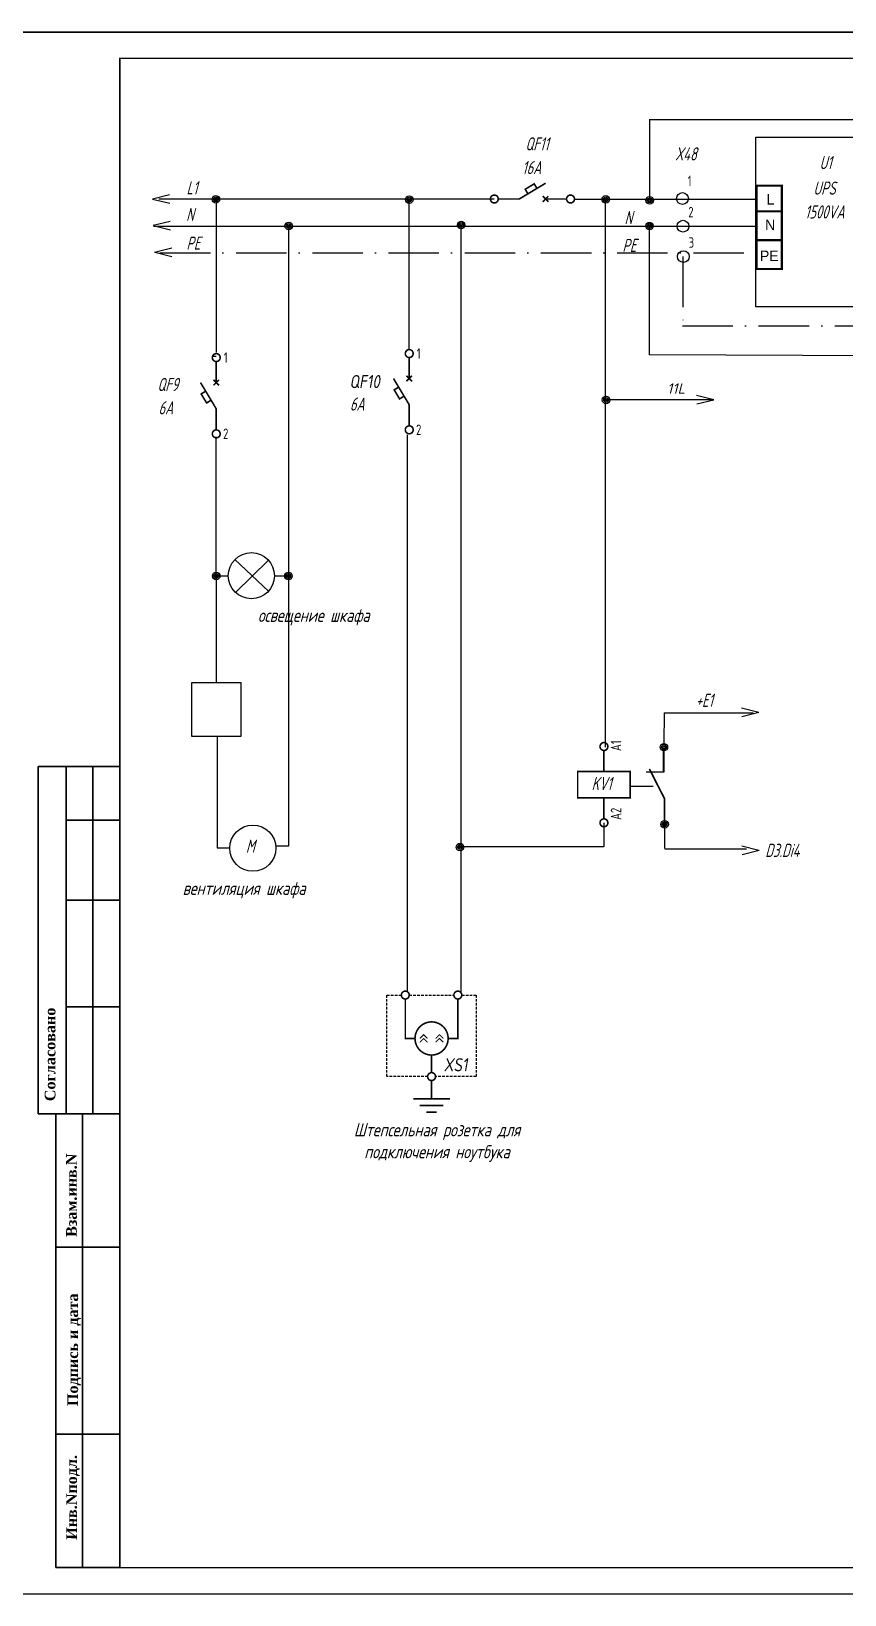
# Model space of a CAD drawing. Header units: millimetres. Extents: x 2725 to 10524, y 7125 to 11639.
# Drawn here: x 6503.3 to 6658.1, y 9091.5 to 9388.8 of the extents above; entities that cross this region are included whole.
import ezdxf
from ezdxf.enums import TextEntityAlignment as Align

# ---------------------------------------------------------------- set-up
doc = ezdxf.new("R2010")
doc.units = ezdxf.units.MM
doc.header["$LTSCALE"] = 4
for name, pattern in [('ACAD_ISO10W100', [18, 12, -3, 0, -3]), ('DASHED2', [9.525, 6.35, -3.175]), ('HIDDEN2', [0.1875, 0.125, -0.0625])]:
    doc.linetypes.add(name, pattern=pattern)
doc.layers.add('_АК_ОФОРМЛ', color=7, linetype='Continuous', lineweight=20)
doc.layers.add('АК_ЩДУ-CВ_П4_ПОЛНАЯСХ', color=141, linetype='Continuous', lineweight=40)
for name, color, linetype in [("Contact's", 104, 'Continuous'), ('G', 5, 'Continuous'), ('LOC', 8, 'Continuous'), ('RED_2.5mm^2', 1, 'Continuous'), ('SYMS', 7, 'Continuous')]:
    doc.layers.add(name, color=color, linetype=linetype)
doc.styles.add('ISOCPEUR25.10.00', font='isocpeur.ttf', dxfattribs={"height": 2.5})
doc.styles.add('Simplex00.10.00', font='simplex.shx')
doc.styles.add('Simplex25.085.00', font='simplex.shx', dxfattribs={"width": 0.85, "oblique": 15, "height": 2.5})
doc.styles.add('Simplex25.085.15', font='', dxfattribs={"width": 0.85, "oblique": 15, "height": 2.5})
doc.styles.add('STYLE1', font='timesbd.ttf')
doc.styles.add('Tah25.10.00', font='tahoma.ttf', dxfattribs={"height": 2.5})
doc.styles.add('WD', font='romans.shx')
doc.styles.add('ГОСТ', font='isocpeur.ttf', dxfattribs={"oblique": 15})
doc.styles.get('Simplex25.085.15').set_extended_font_data('GOST type A')

# ---------------------------------------------------------------- blocks, each defined once
blk = doc.blocks.new('Формат А3')
at = {"color": 0, "linetype": 'Continuous', "const_width": 0.3}
for points in [[(-420, 297), (0, 297), (0, 0), (-420, 0)], [(-400, 5), (-400, 292), (-5, 292), (-5, 5)]]:
    blk.add_lwpolyline(points, close=True, dxfattribs=at)
blk = doc.blocks.new('VT0W02')
blk.add_circle((0, 0), 0.0699)
at = {"style": 'WD'}
for tag, p, width in [('INST', (0.062, 0.42), 0.7), ('LOC', (0.062, 0.25), 0.7), ('DESC1', (0.053, -0.385), 0.8)]:
    blk.add_attdef(tag, p, '', height=0.125, dxfattribs=dict(at, width=width))
at = {"linetype": 'Continuous', "style": 'WD'}
for tag, p, height, width, flags in [('WIRENO', (0.062, 0.094), 0.125, 0.8, 8), ('TAGSTRIP', (0.053, -0.229), 0.125, 0.9, 8), ('CAT', (0.213, -0.406), 0.109, 0.8, 1), ('DESC2', (0.053, -0.541), 0.125, 0.8, 8), ('DESC3', (0.053, -0.698), 0.125, 0.8, 8)]:
    blk.add_attdef(tag, p, '', height=height, dxfattribs=dict(at, width=width, flags=flags))
at = {"style": 'WD', "flags": 1}
for tag, p, height in [('X4TERM01', (-0.07, 0), 0.0125), ('X4TERMDESC01', (-0.055, -0.023), 0.025), ('X2TERMDESC01', (-0.006, 0.029), 0.025), ('STRIPSEQ', (0, 0), 0.00125), ('X2TERM01', (0, 0.07), 0.0125), ('X1TERMDESC01', (0.039, -0.003), 0.025), ('X1TERM01', (0.07, 0), 0.0125), ('LINKTERM', (0, -0.002), 0.00125), ('X8TERM01', (0, -0.07), 0.0125), ('X8TERMDESC01', (0, -0.054), 0.025)]:
    blk.add_attdef(tag, p, '', height=height, dxfattribs=at)
at = {"linetype": 'Continuous', "style": 'WD', "width": 0.8, "flags": 1}
blk.add_attdef('MFG', text='', height=0.109, dxfattribs=at).set_placement((0.088, -0.406), align=Align.RIGHT)
at = {"style": 'WD', "width": 0.7, "flags": 1}
blk.add_attdef('ASSYCODE', (0.062, -0.281), '', height=0.01, dxfattribs=at)
blk = doc.blocks.new('WDDOT')
for radius in [0.72, 0.449, 0.223]:
    blk.add_circle((0, 0), radius)
blk = doc.blocks.new('QF - выкл. автоматич. (1пол.)')
at = {"color": 0, "linetype": 'Continuous', "lineweight": -2, "const_width": 0.3}
for points in [[(-0.75, -0.75, -1), (0.75, -0.75, -1)], [(-0.75, -15.25, -1), (0.75, -15.25, -1)]]:
    blk.add_lwpolyline(points, format="xyb", close=True, dxfattribs=at)
for points in [[(0, -5.5), (0, -1.5)], [(0, -14.5), (0, -10.5), (-3, -5.5)], [(-0.53, -6.03), (0.53, -4.97)], [(0.53, -6.03), (-0.53, -4.97)], [(-2.01, -7.14), (-2.87, -7.66), (-1.84, -9.37), (-0.99, -8.86)]]:
    blk.add_lwpolyline(points, dxfattribs=at)
at = {"color": 0, "linetype": 'Continuous', "lineweight": -2, "style": 'Simplex25.085.00', "oblique": 10, "width": 0.8, "flags": 4}
blk.add_attdef('ЭЛЕМЕНТ', text='', height=2.5, dxfattribs=at).set_placement((2.26, -8), align=Align.MIDDLE_LEFT)
at = {"color": 0, "linetype": 'Continuous', "lineweight": 9, "style": 'ISOCPEUR25.10.00', "oblique": 10, "width": 0.85, "flags": 5}
blk.add_attdef('ТИП', text='', height=2.5, dxfattribs=at).set_placement((2.26, -8), align=Align.MIDDLE_LEFT)
at = {"layer": "Contact's", "linetype": 'Continuous', "lineweight": 9, "style": 'Simplex00.10.00', "width": 0.7, "flags": 8}
for tag, p in [('#(1)', (1.8, -0.75)), ('#(2)', (1.8, -15.25))]:
    blk.add_attdef(tag, text='', height=2, dxfattribs=at).set_placement(p, align=Align.MIDDLE)
blk = doc.blocks.new('XS - розетка модульная (с PE)')
at = {"color": 0, "linetype": 'Continuous', "lineweight": -2, "const_width": 0.3}
for points in [[(0, -1.5, -1), (0, 0, -1)], [(10, -1.5, -1), (10, 0, -1)], [(1.85, -9, 1), (8.15, -9, 1)], [(4.25, -16.25, -1), (5.75, -16.25, -1)]]:
    blk.add_lwpolyline(points, format="xyb", close=True, dxfattribs=at)
at = {"color": 0, "linetype": 'ByBlock', "lineweight": -2}
for points in [[(4.25, -16.25), (-3.5, -16.25), (-3.5, -0.75), (-0.75, -0.75)], [(0.75, -0.75), (9.25, -0.75)], [(10.75, -0.75), (13.5, -0.75), (13.5, -16.25), (5.75, -16.25)]]:
    blk.add_lwpolyline(points, dxfattribs=at)
at = {"color": 0, "linetype": 'Continuous', "lineweight": -2}
for points, const_width in [([(1.85, -9), (0, -9), (0, -1.5)], 0.3), ([(8.15, -9), (10, -9), (10, -1.5)], 0.3), ([(2.78, -9), (3.5, -8.28), (4.22, -9)], 0.2), ([(2.78, -9.72), (3.5, -9), (4.22, -9.72)], 0.2), ([(5.78, -9), (6.5, -8.28), (7.22, -9)], 0.2), ([(5.78, -9.72), (6.5, -9), (7.22, -9.72)], 0.2), ([(5, -15.5), (5, -12.15)], 0.3), ([(5, -20.5), (5, -17)], 0.3), ([(1.5, -20.5), (8.5, -20.5)], 0.3), ([(2.75, -21.75), (7.25, -21.75)], 0.3), ([(4, -23), (6, -23)], 0.3)]:
    blk.add_lwpolyline(points, dxfattribs=dict(at, const_width=const_width))
at = {"color": 0, "linetype": 'Continuous', "lineweight": -2, "style": 'Simplex25.085.00', "oblique": 10, "width": 0.8, "flags": 4}
blk.add_attdef('ЭЛЕМЕНТ', text='', height=2.5, dxfattribs=at).set_placement((7.29, -14), align=Align.MIDDLE_LEFT)
at = {"color": 0, "linetype": 'Continuous', "lineweight": 9, "style": 'ISOCPEUR25.10.00', "oblique": 10, "width": 0.85, "flags": 5}
blk.add_attdef('ТИП', text='', height=2.5, dxfattribs=at).set_placement((7.29, -14), align=Align.MIDDLE_LEFT)
at = {"layer": "Contact's", "linetype": 'Continuous', "lineweight": 9, "style": 'Simplex00.10.00', "width": 0.7, "flags": 8}
for tag, p in [('#(1/L)', (-2, -3.05)), ('#(2/N)', (12, -3.05))]:
    blk.add_attdef(tag, text='', height=2, dxfattribs=at).set_placement(p, align=Align.MIDDLE)
blk = doc.blocks.new('Coil')
at = {"color": 0, "linetype": 'Continuous', "lineweight": -2, "const_width": 0.3}
blk.add_lwpolyline([(5.5, -5), (10.5, -5), (10.5, 5), (5.5, 5)], close=True, dxfattribs=at)
for points in [[(0.75, -0.75, -1), (0.75, 0.75, -1)], [(15.25, -0.75, -1), (15.25, 0.75, -1)]]:
    blk.add_lwpolyline(points, format="xyb", close=True, dxfattribs=at)
for points in [[(5.5, 0), (1.5, 0)], [(10.5, 0), (14.5, 0)]]:
    blk.add_lwpolyline(points, dxfattribs=at)
at = {"color": 0, "linetype": 'Continuous', "lineweight": -2, "style": 'Simplex25.085.00', "oblique": 10, "width": 0.8, "flags": 4}
blk.add_attdef('ЭЛЕМЕНТ', text='', height=2.5, dxfattribs=at).set_placement((8, 7.5), align=Align.MIDDLE)
at = {"color": 0, "linetype": 'Continuous', "lineweight": 9, "style": 'ISOCPEUR25.10.00', "oblique": 10, "width": 0.85, "flags": 5}
blk.add_attdef('ТИП', text='', height=2.5, dxfattribs=at).set_placement((8, 7.5), align=Align.MIDDLE)
at = {"color": 0, "linetype": 'Continuous', "lineweight": 9, "style": 'Tah25.10.00', "width": 0.8, "flags": 8}
blk.add_attdef('ОБМОТКА', text='', height=2.5, dxfattribs=at).set_placement((8, 0), align=Align.MIDDLE)
at = {"layer": "Contact's", "linetype": 'Continuous', "lineweight": 9, "style": 'Simplex00.10.00', "width": 0.7, "flags": 8}
for tag, p in [('#(A1/L)', (0.75, -2.3)), ('#(A2/N)', (15.25, -2.3))]:
    blk.add_attdef(tag, text='', height=2, dxfattribs=at).set_placement(p, align=Align.MIDDLE)

msp = doc.modelspace()

# ---------------------------------------------------------------- linework, layer by layer
at = {"color": 1, "ltscale": 10}
for p, q in [((6697.29, 9371.97), (6620.91, 9371.97)), ((6620.92, 9371.97), (6620.92, 9356.69)), ((6620.92, 9327.29), (6620.92, 9351.82)), ((6686.49, 9327.06), (6620.92, 9327.29)), ((6538.19, 9285.25), (6540.79, 9285.25)), ((6549.58, 9285.25), (6552.32, 9285.25)), ((6612.28, 9238.32), (6612.28, 9233.74)), ((6612.28, 9233.74), (6584.82, 9233.74))]:
    msp.add_line(p, q, dxfattribs=at)
at = {"color": 1, "linetype": 'Continuous', "ltscale": 0.6}
for p, q in [((6612.59, 9252.68), (6612.59, 9356.92)), ((6623.73, 9259.21), (6623.68, 9253.42)), ((6623.82, 9238.03), (6623.82, 9233.45))]:
    msp.add_line(p, q, dxfattribs=at)
at = {"color": 7, "ltscale": 10}
msp.add_line((6630.09, 9332.91), (6630.09, 9332.91), dxfattribs=at)
at = {"color": 240, "ltscale": 0.2, "true_color": 0xed1f24}
msp.add_line((6538.51, 9285.38), (6538.51, 9311.72), dxfattribs=at)
at = {"linetype": 'Continuous', "ltscale": 0.6}
for p, q in [((6542.05, 9288.38), (6548.47, 9282.38)), ((6542.15, 9282.14), (6548.43, 9288.29)), ((6623.65, 9247.94), (6620.33, 9247.94))]:
    msp.add_line(p, q, dxfattribs=at)
at = {"lineweight": 30}
for p, q in [((6504.61, 9249), (6520.08, 9249)), ((6504.61, 9249), (6504.61, 9182.99)), ((6509.93, 9249), (6509.93, 9182.99)), ((6515.01, 9249), (6515.01, 9182.99)), ((6509.93, 9238.84), (6520.08, 9238.84)), ((6509.93, 9223.61), (6520.08, 9223.61)), ((6509.93, 9203.3), (6520.08, 9203.3)), ((6504.61, 9182.99), (6520.08, 9182.99)), ((6508, 9096.68), (6508, 9182.99)), ((6513.08, 9096.68), (6513.08, 9182.99)), ((6520.18, 9157.61), (6508, 9157.61)), ((6520.18, 9122.07), (6508, 9122.07))]:
    msp.add_line(p, q, dxfattribs=at)
at = {"color": 7, "linetype": 'DASHED2'}
msp.add_line((6617.28, 9245.31), (6621.66, 9245.31), dxfattribs=at)
at = {"color": 7}
msp.add_lwpolyline([(6666.91, 9368.7), (6666.91, 9336.43), (6641.17, 9336.43), (6641.17, 9368.7)], close=True, dxfattribs=at)
at = {"color": 0, "linetype": 'Continuous', "lineweight": -2, "const_width": 0.3}
for points in [[(6592.17, 9356.94), (6596.17, 9356.94), (6601.17, 9359.94)], [(6599.53, 9358.96), (6599.01, 9359.82), (6597.3, 9358.79), (6597.81, 9357.93)], [(6600.64, 9357.47), (6601.7, 9356.41)], [(6600.64, 9356.41), (6601.7, 9357.47)], [(6601.17, 9356.94), (6605.17, 9356.94)]]:
    msp.add_lwpolyline(points, dxfattribs=at)
for points in [[(6591.42, 9357.69, -1), (6591.42, 9356.19, -1)], [(6605.92, 9357.69, -1), (6605.92, 9356.19, -1)]]:
    msp.add_lwpolyline(points, format="xyb", close=True, dxfattribs=at)
at = {"linetype": 'Continuous', "ltscale": 0.6}
msp.add_lwpolyline([(6533.85, 9264.97), (6543.16, 9264.97), (6543.16, 9254.71), (6533.85, 9254.71)], close=True, dxfattribs=at)
at = {"ltscale": 0.2, "const_width": 0.33}
for points in [[(6623.65, 9247.94), (6623.65, 9252.56)], [(6623.8, 9238.11), (6623.8, 9242.91), (6620.93, 9248.56)]]:
    msp.add_lwpolyline(points, dxfattribs=at)
at = {"linetype": 'Continuous', "lineweight": -2}
msp.add_lwpolyline([(6520.18, 9200.01), (6520.18, 9161.01)], dxfattribs=at)
at = {"lineweight": 30}
msp.add_lwpolyline([(6520.18, 9096.68), (6508, 9096.68)], dxfattribs=at)
at = {"linetype": 'Continuous', "ltscale": 0.6}
for centre in [(6545.19, 9285.31), (6545.47, 9233.49)]:
    msp.add_circle(centre, 4.39, dxfattribs=at)
at = {"layer": 'G', "color": 0}
for q in [(6612.67, 9318.8), (6633.08, 9318.8)]:
    msp.add_line((6612.67, 9318.8), q, dxfattribs=at)
at = {"layer": 'RED_2.5mm^2', "linetype": 'Continuous', "ltscale": 0.2}
for p, q in [((6527.57, 9356.97), (6591.42, 9356.97)), ((6538.46, 9357.22), (6538.46, 9327.75)), ((6575.23, 9328.3), (6575.23, 9356.86)), ((6606.67, 9356.92), (6641.17, 9356.92)), ((6526.63, 9351.76), (6641.09, 9351.76)), ((6552.29, 9233.93), (6552.29, 9351.81)), ((6585.1, 9205.91), (6585.1, 9351.99)), ((6537.74, 9327.08), (6538.52, 9327.08)), ((6574.92, 9206.31), (6574.92, 9312.1)), ((6623.73, 9259.21), (6640.69, 9259.21)), ((6538.66, 9254.71), (6538.66, 9233.55)), ((6623.88, 9233.4), (6639.38, 9233.4))]:
    msp.add_line(p, q, dxfattribs=at)
at = {"layer": 'RED_2.5mm^2', "linetype": 'ACAD_ISO10W100', "ltscale": 0.2}
for p, q in [((6527.79, 9346.71), (6641.6, 9346.71)), ((6627.3, 9345.99), (6627.3, 9332.85)), ((6627.21, 9332.84), (6682.6, 9332.84))]:
    msp.add_line(p, q, dxfattribs=at)
at = {"layer": 'RED_2.5mm^2', "linetype": 'Continuous', "ltscale": 0.2}
for points in [[(6538.51, 9285.38), (6538.51, 9264.97)], [(6538.66, 9233.55), (6541.07, 9233.53)], [(6549.84, 9233.92), (6552.29, 9233.92)]]:
    msp.add_lwpolyline(points, dxfattribs=at)
at = {"layer": 'SYMS', "linetype": 'Continuous', "ltscale": 0.2}
for p, q in [((6526.36, 9356.97), (6529.63, 9357.78)), ((6526.4, 9356.93), (6529.67, 9356.13)), ((6526.48, 9351.94), (6529.75, 9352.75)), ((6526.52, 9351.9), (6529.78, 9351.1)), ((6526.76, 9346.83), (6530.04, 9347.65)), ((6526.8, 9346.8), (6530.07, 9346)), ((6633.17, 9318.75), (6629.9, 9319.55)), ((6633.2, 9318.71), (6629.93, 9317.9)), ((6641.74, 9259.31), (6638.48, 9260.11)), ((6641.78, 9259.28), (6638.51, 9258.46)), ((6641.78, 9233.07), (6638.51, 9233.87)), ((6641.82, 9233.04), (6638.55, 9232.23))]:
    msp.add_line(p, q, dxfattribs=at)
at = {"layer": 'АК_ЩДУ-CВ_П4_ПОЛНАЯСХ', "color": 7, "const_width": 0.4}
for points in [[(6646.32, 9359.46), (6646.32, 9359.46), (6641.16, 9359.46)], [(6641.34, 9343.43), (6641.34, 9359.56)], [(6646.13, 9343.63), (6646.13, 9359.62)], [(6646.13, 9354.6), (6646.13, 9354.6), (6641.34, 9354.6)], [(6646.21, 9349.11), (6646.21, 9349.11), (6641.42, 9349.11)], [(6646.35, 9343.63), (6646.35, 9343.63), (6641.28, 9343.63)]]:
    msp.add_lwpolyline(points, dxfattribs=at)

# ---------------------------------------------------------------- block references
msp.add_blockref('Формат А3', (6920.18, 9091.68))
ref = msp.add_blockref('QF - выкл. автоматич. (1пол.)', (6538.51, 9327.53))
ref.add_attrib('#(1)', '1', dxfattribs={"layer": "Contact's", "linetype": 'Continuous', "lineweight": 9, "height": 2, "style": 'Simplex00.10.00', "width": 0.7}).set_placement((6540.31, 9326.78), align=Align.MIDDLE)
ref.add_attrib('#(2)', '2', dxfattribs={"layer": "Contact's", "linetype": 'Continuous', "lineweight": 9, "height": 2, "style": 'Simplex00.10.00', "width": 0.7}).set_placement((6540.31, 9312.28), align=Align.MIDDLE)
ref = msp.add_blockref('QF - выкл. автоматич. (1пол.)', (6575.23, 9328.3))
ref.add_attrib('ЭЛЕМЕНТ', 'QF10', dxfattribs={"color": 0, "linetype": 'Continuous', "lineweight": -2, "height": 2.5, "style": 'Simplex25.085.00', "oblique": 10, "width": 0.8}).set_placement((6563.87, 9322.22), align=Align.MIDDLE_LEFT)
ref.add_attrib('#(1)', '1', dxfattribs={"layer": "Contact's", "linetype": 'Continuous', "lineweight": 9, "height": 2, "style": 'Simplex00.10.00', "width": 0.7}).set_placement((6577.03, 9327.55), align=Align.MIDDLE)
ref.add_attrib('#(2)', '2', dxfattribs={"layer": "Contact's", "linetype": 'Continuous', "lineweight": 9, "height": 2, "style": 'Simplex00.10.00', "width": 0.7}).set_placement((6577.03, 9313.05), align=Align.MIDDLE)
at = {"linetype": 'HIDDEN2'}
ref = msp.add_blockref('XS - розетка модульная (с PE)', (6574.48, 9206.31), dxfattribs=at)
ref.add_attrib('ЭЛЕМЕНТ', 'XS1', dxfattribs={"color": 0, "linetype": 'Continuous', "lineweight": -2, "height": 2.5, "style": 'Simplex25.085.00', "oblique": 10, "width": 0.8}).set_placement((6581.77, 9192.31), align=Align.MIDDLE_LEFT)
at = {"layer": 'SYMS', "linetype": 'Continuous', "ltscale": 0.2}
ref = msp.add_blockref('VT0W02', (6627.22, 9357.03), dxfattribs=dict(at, xscale=16, yscale=16, zscale=16))
ref.add_attrib('LOC', '1', (6628.22, 9359.36), dxfattribs={"layer": 'LOC', "height": 2, "style": 'WD', "width": 0.7})
for p in [(6538.43, 9356.89), (6575.23, 9356.83), (6612.62, 9356.87), (6620.98, 9356.7), (6552.29, 9351.81), (6585.11, 9351.99), (6620.95, 9351.78), (6538.5, 9285.27), (6552.25, 9285.25), (6584.89, 9233.69)]:
    msp.add_blockref('WDDOT', p, dxfattribs=at)
ref = msp.add_blockref('VT0W02', (6627.33, 9351.77), dxfattribs=dict(at, xscale=16, yscale=16, zscale=16))
ref.add_attrib('LOC', '2', (6628.33, 9353.43), dxfattribs={"layer": 'LOC', "height": 2, "style": 'WD', "width": 0.7})
ref = msp.add_blockref('VT0W02', (6627.4, 9345.99), dxfattribs=dict(at, xscale=16, yscale=16, zscale=16))
ref.add_attrib('LOC', '3', (6628.4, 9347.65), dxfattribs={"layer": 'LOC', "height": 2, "style": 'WD', "width": 0.7})
at = {"layer": 'SYMS', "ltscale": 0.2}
msp.add_blockref('WDDOT', (6612.68, 9318.72), dxfattribs=at)
at = {"layer": 'SYMS', "linetype": 'Continuous', "ltscale": 0.2}
ref = msp.add_blockref('Coil', (6612.28, 9237.57), dxfattribs=dict(at, rotation=90))
ref.add_attrib('#(A1/L)', 'A1', dxfattribs={"layer": "Contact's", "linetype": 'Continuous', "lineweight": 9, "height": 2, "rotation": 90, "style": 'Simplex00.10.00', "width": 0.7, "flags": 8}).set_placement((6614.58, 9252.98), align=Align.MIDDLE)
ref.add_attrib('#(A2/N)', 'A2', dxfattribs={"layer": "Contact's", "linetype": 'Continuous', "lineweight": 9, "height": 2, "rotation": 90, "style": 'Simplex00.10.00', "width": 0.7, "flags": 8}).set_placement((6614.58, 9240.02), align=Align.MIDDLE)
at = {"layer": 'SYMS', "ltscale": 0.2, "rotation": 180}
for p in [(6623.68, 9252.7), (6623.82, 9238.03)]:
    msp.add_blockref('WDDOT', p, dxfattribs=at)

# ---------------------------------------------------------------- texts
at = {"style": 'Simplex25.085.15', "oblique": 15, "width": 0.85}
for s, p in [('U1', (6653.29, 9362.61)), ('L1', (6532.84, 9357.81)), ('UPS', (6652.13, 9357.76)), ('N', (6532.77, 9352.75)), ('1500VA', (6650.52, 9353.23)), ('PE', (6532.82, 9347.29)), ('QF9', (6527.3, 9320.41)), ('6А', (6527.52, 9315.98)), ('+E1', (6629.77, 9260.36)), ('KV1', (6609.93, 9244.53)), ('М', (6544.14, 9232.62)), ('D3.Di4', (6642.97, 9231.82))]:
    msp.add_text(s, height=2.5, dxfattribs=at).set_placement(p)
at = {"color": 0, "lineweight": 25, "ltscale": 0.5, "style": 'STYLE1', "oblique": 1}
for s, height, p in [('Согласовано', 2.0309, (6507.9, 9185.37)), ('Взам.инв.N', 2.031, (6511.97, 9159.56)), ('Подпись и дата', 2.0309, (6512.21, 9127.39)), ('Инв.Nподл.', 2.031, (6512, 9101.96))]:
    msp.add_text(s, height=height, rotation=90, dxfattribs=at).set_placement(p)
at = {"layer": '_АК_ОФОРМЛ', "color": 7, "char_height": 2, "width": 4.127, "attachment_point": 5}
for s, insert in [('L', (6643.97, 9356.89)), ('N', (6643.9, 9352.03)), ('PE', (6643.75, 9346.12))]:
    msp.add_mtext(s, dxfattribs=dict(at, insert=insert))
at = {"layer": 'SYMS', "linetype": 'Continuous', "ltscale": 0.2, "style": 'ГОСТ', "oblique": 15}
msp.add_text('11L', height=2, dxfattribs=at).set_placement((6624.29, 9319.91))
at = {"layer": 'SYMS', "linetype": 'Continuous', "char_height": 2.5}
for s, insert, width, attachment_point in [('{\\fGOST type A|b0|i0|c0|p34;\\Q15;\\W0.85;\\C7;QF11}', (6597.33, 9368.67), 8.7482, 1), ('{\\fGOST type A|b0|i0|c0|p34;\\Q15;\\W0.85;\\C7;X\\fGOST type A|b0|i0|c204|p34;48}', (6625.81, 9366.76), 8.7482, 1), ('{\\fGOST type A|b0|i0|c204|p34;\\Q15;\\W0.85;\\C7;1\\fGOST type A|b0|i0|c0|p34;6\\fGOST type A|b0|i0|c204|p34;А}', (6596.7, 9364.16), 8.7482, 1), ('{\\fGOST type A|b0|i0|c0|p34;\\Q15;\\W0.85;\\C7;N}', (6616.19, 9354.65), 8.7482, 1), ('{\\fGOST type A|b0|i0|c0|p34;\\Q15;\\W0.85;\\C7;PE}', (6615.79, 9349.36), 8.7482, 1), ('{\\fGOST type A|b0|i0|c0|p34;\\Q15;\\W0.85;\\C7;6\\fGOST type A|b0|i0|c204|p34;А}', (6563.94, 9319.2), 8.7482, 1), ('{\\Fsimplex|c204;\\Q15;\\W0.75;\\C0;освещение шкафа}', (6557.06, 9279.02), 39.5519, 2), ('{\\Fsimplex|c204;\\Q15;\\W0.75;\\C0;вентиляция шкафа}', (6543.8, 9227.11), 39.5519, 2), ('{\\Fsimplex|c204;\\Q15;\\W0.75;\\C0;Штепсельная розетка\\Fsimplex|c0; \\Fsimplex|c204;для подключения ноутбука}', (6580.51, 9181.19), 39.5519, 2)]:
    msp.add_mtext(s, dxfattribs=dict(at, insert=insert, width=width, attachment_point=attachment_point))

doc.saveas('drawing.dxf')
